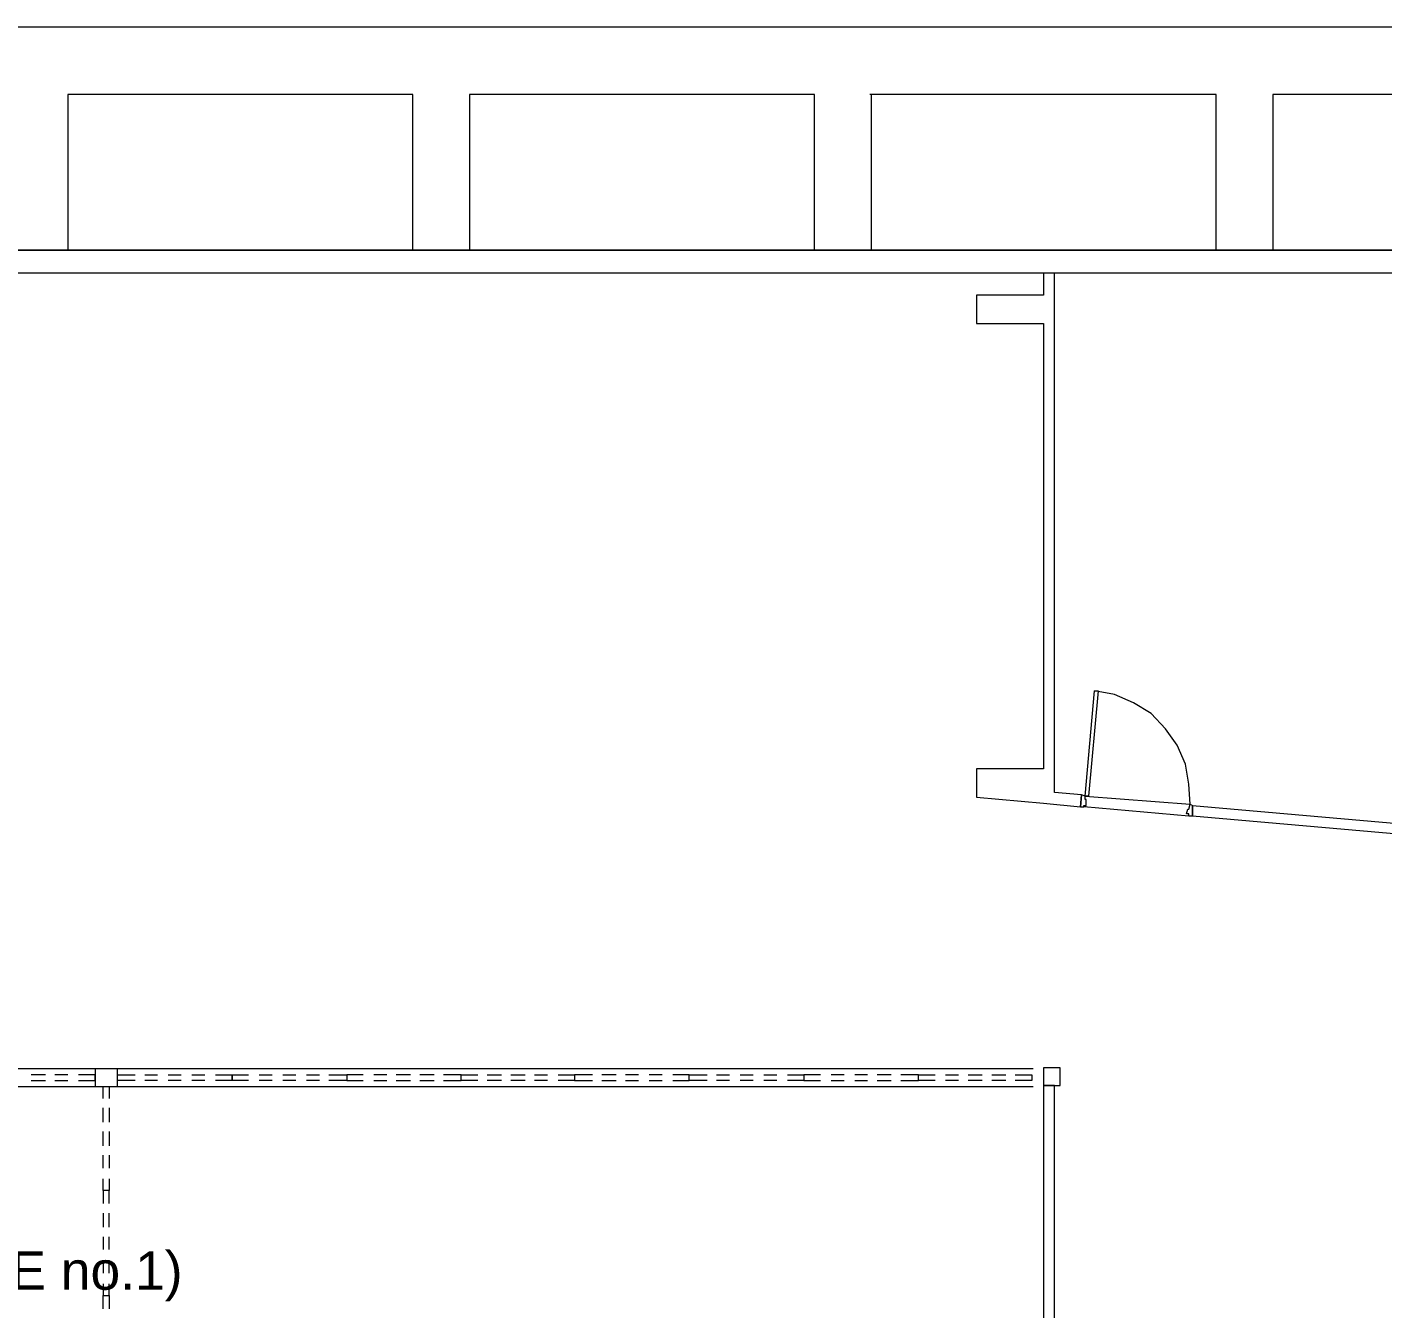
# Model space of a CAD drawing. Header units: millimetres. Extents: x -2246 to 101218, y 0 to 66109.
# Drawn here: x 47151 to 59306, y 39726 to 51221 of the extents above; entities that cross this region are included whole.
import ezdxf

# ---------------------------------------------------------------- set-up
doc = ezdxf.new("R2010")
doc.units = ezdxf.units.MM
doc.layers.add('PDF_문자', color=7, linetype='Continuous')
doc.layers.add('PDF_형상', color=7, linetype='Continuous')
doc.styles.add('PDF 맑은고딕', font='Arial.ttf')

msp = doc.modelspace()

# ---------------------------------------------------------------- linework, layer by layer
at = {"layer": 'PDF_형상', "lineweight": 5}
for points in [[(61869, 51221), (10952, 51221), (10952, 25609), (10952, 16510), (11556, 16510), (11556, 17103), (11556, 25609), (11556, 26213), (11556, 28310)], [(54719, 50617), (54719, 49219), (57812, 49219), (57812, 50617), (54708, 50617)], [(65269, 16807), (58066, 16807), (43661, 16807), (40059, 16807), (36056, 16807), (32857, 16807), (18462, 16807), (18462, 23109), (18462, 25810), (11259, 25810), (11259, 31710), (11259, 40014), (11259, 49219), (18261, 49219), (21258, 49219), (25061, 49219), (66868, 49219)], [(20136, 49018), (61869, 49018), (61869, 49219), (66762, 49219), (66762, 43107), (66963, 43065), (67165, 43033), (67207, 43022), (67228, 43128), (67186, 43128)], [(56265, 49018), (56265, 48816), (55662, 48816), (55662, 48562), (56265, 48562), (56265, 44569), (55662, 44569), (55662, 44315), (56265, 44262), (56594, 44230), (56604, 44336), (56361, 44357), (56361, 49018)], [(56636, 44325), (57579, 44251), (57568, 44431), (57536, 44611), (57462, 44781), (57356, 44929), (57229, 45067), (57070, 45162), (56901, 45236), (56721, 45268)], [(57568, 44145), (56626, 44230)], [(47760, 41878), (39562, 41878)], [(47315, 41825), (47188, 41825)], [(47516, 41825), (47400, 41825)], [(47612, 41773), (47760, 41773), (47760, 41825), (47612, 41825)], [(56170, 41878), (47961, 41878)], [(48120, 41773), (47961, 41773), (47961, 41825), (48120, 41825)], [(48205, 41825), (48321, 41825)], [(48417, 41825), (48533, 41825)], [(48628, 41825), (48745, 41825)], [(48840, 41825), (48989, 41825), (48989, 41773), (48840, 41773)], [(49137, 41773), (48989, 41773), (48989, 41825), (49137, 41825)], [(49232, 41825), (49349, 41825)], [(49444, 41825), (49561, 41825)], [(49656, 41825), (49772, 41825)], [(49857, 41825), (50016, 41825), (50016, 41773), (50164, 41773)], [(50164, 41825), (50016, 41825), (50016, 41773), (49857, 41773)], [(50376, 41825), (50260, 41825)], [(50588, 41825), (50461, 41825)], [(50800, 41825), (50673, 41825)], [(50885, 41773), (51043, 41773), (51043, 41825), (50885, 41825)], [(51192, 41773), (51043, 41773), (51043, 41825), (51192, 41825)], [(51276, 41825), (51404, 41825)], [(51488, 41825), (51615, 41825)], [(51700, 41825), (51817, 41825)], [(51912, 41825), (52060, 41825), (52060, 41773), (51912, 41773)], [(52219, 41825), (52060, 41825), (52060, 41773), (52219, 41773)], [(52431, 41825), (52304, 41825)], [(52632, 41825), (52516, 41825)], [(52844, 41825), (52728, 41825)], [(52939, 41773), (53088, 41773), (53088, 41825), (52939, 41825)], [(53247, 41773), (53088, 41773), (53088, 41825), (53247, 41825)], [(53331, 41825), (53448, 41825)], [(53543, 41825), (53660, 41825)], [(53755, 41825), (53872, 41825)], [(54263, 41825), (54115, 41825), (54115, 41773), (53967, 41773)], [(53967, 41825), (54115, 41825), (54115, 41773), (54263, 41773)], [(54475, 41825), (54359, 41825)], [(54687, 41825), (54571, 41825)], [(54899, 41825), (54772, 41825)], [(54984, 41773), (55143, 41773), (55143, 41825), (54984, 41825)], [(55291, 41773), (55143, 41773), (55143, 41825), (55291, 41825)], [(55386, 41825), (55503, 41825)], [(55587, 41825), (55715, 41825)], [(55799, 41825), (55926, 41825)], [(56011, 41825), (56159, 41825), (56159, 41773), (56011, 41773)], [(39562, 41720), (47760, 41720)], [(47188, 41773), (47315, 41773)], [(47400, 41773), (47516, 41773)], [(47834, 41614), (47834, 41720), (47887, 41720), (47887, 41614)], [(47961, 41720), (56170, 41720)], [(48321, 41773), (48205, 41773)], [(48533, 41773), (48417, 41773)], [(48745, 41773), (48628, 41773)], [(49349, 41773), (49232, 41773)], [(49561, 41773), (49444, 41773)], [(49772, 41773), (49656, 41773)], [(50260, 41773), (50376, 41773)], [(50461, 41773), (50588, 41773)], [(50673, 41773), (50800, 41773)], [(51404, 41773), (51276, 41773)], [(51615, 41773), (51488, 41773)], [(51817, 41773), (51700, 41773)], [(52304, 41773), (52431, 41773)], [(52516, 41773), (52632, 41773)], [(52728, 41773), (52844, 41773)], [(53448, 41773), (53331, 41773)], [(53660, 41773), (53543, 41773)], [(53872, 41773), (53755, 41773)], [(54359, 41773), (54475, 41773)], [(54571, 41773), (54687, 41773)], [(54772, 41773), (54899, 41773)], [(55503, 41773), (55386, 41773)], [(55715, 41773), (55587, 41773)], [(55926, 41773), (55799, 41773)], [(56361, 37366), (56361, 41730), (56265, 41730), (56265, 37959)], [(47834, 41402), (47834, 41529)], [(47887, 41529), (47887, 41402)], [(47834, 41190), (47834, 41317)], [(47887, 41317), (47887, 41190)], [(47834, 40989), (47834, 41105)], [(47887, 41105), (47887, 40989)], [(47887, 40893), (47887, 40787), (47834, 40787), (47834, 40893)], [(47887, 40671), (47887, 40787), (47834, 40787), (47834, 40671)], [(47834, 40586), (47834, 40459)], [(47887, 40459), (47887, 40586)], [(47834, 40374), (47834, 40258)], [(47887, 40258), (47887, 40374)], [(47834, 40163), (47834, 40046)], [(47887, 40046), (47887, 40163)], [(47834, 39951), (47834, 39845), (47887, 39845), (47887, 39951)], [(47834, 39728), (47834, 39845), (47887, 39845), (47887, 39728)]]:
    msp.add_lwpolyline(points, dxfattribs=at)
for points in [[(50609, 50617), (47516, 50617), (47516, 49219), (50609, 49219)], [(51118, 50617), (51118, 49219), (54211, 49219), (54211, 50617)], [(61265, 50617), (58320, 50617), (58320, 49219), (61265, 49219)], [(69855, 37610), (69855, 42609), (66868, 43139), (66868, 49219), (56361, 49219), (47008, 49219), (40557, 49219), (25061, 49219), (25061, 37017), (40059, 37017), (58066, 37017), (58066, 36858), (61371, 36858), (61371, 37514), (62568, 37514), (66466, 37514), (69855, 37514)], [(56636, 44325), (56721, 45268), (56753, 45268), (56668, 44325)], [(56604, 44336), (56594, 44230), (56626, 44230), (56626, 44240), (56647, 44240), (56647, 44293), (56636, 44293), (56636, 44325)], [(57600, 44240), (57600, 44145), (57568, 44145), (57568, 44166), (57547, 44166), (57558, 44209), (57568, 44209), (57579, 44251)], [(61212, 43923), (61212, 43827), (57600, 44145), (57600, 44240)], [(47760, 41720), (47961, 41720), (47961, 41878), (47760, 41878)], [(56265, 41730), (56414, 41730), (56414, 41889), (56265, 41889)]]:
    msp.add_lwpolyline(points, close=True, dxfattribs=at)

# ---------------------------------------------------------------- texts
at = {"layer": 'PDF_문자', "insert": (41097, 40018), "char_height": 343.18, "attachment_point": 4, "style": 'PDF 맑은고딕'}
msp.add_mtext('Maker＇s Space(X-GARAGE no.1)', dxfattribs=at)

doc.saveas('drawing.dxf')
